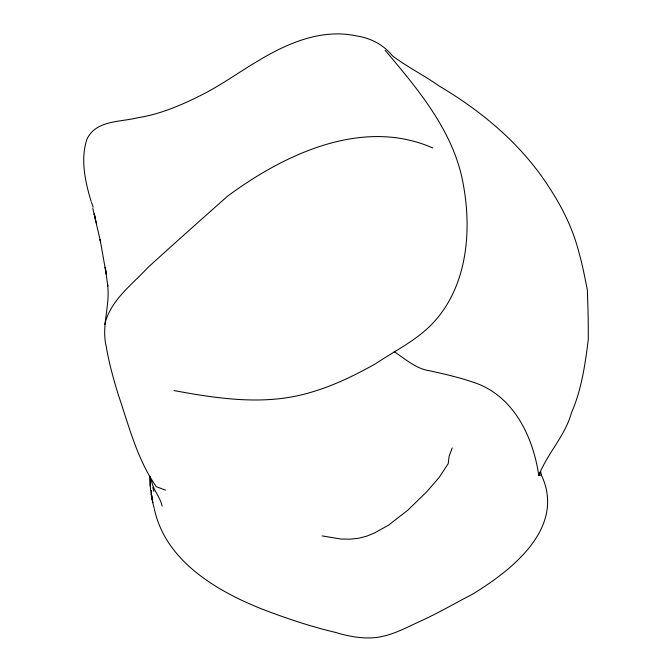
<?xml version="1.0" encoding="UTF-8"?>
<svg xmlns="http://www.w3.org/2000/svg" width="672" height="672" viewBox="0 0 672 672"><rect width="100%" height="100%" fill="white"/><g stroke="black" fill="none" stroke-linecap="round" stroke-linejoin="round"><path stroke-width="1.01" d="M107.806 286.028L107.461 284.088C110.662 304.987 101.052 325.651 106.252 346.45C108.931 362.947 113.492 379.033 118.381 394.993C128.999 426.182 137.197 459.329 156.265 486.696L165.488 490.123M150.2 476.557L150.377 486.142L150.352 484.226M104.731 324.635C110.124 300.493 132.048 284.71 148.067 267.355C174.367 243.44 200.928 219.811 227.514 196.216C284.306 154.224 362.586 117.113 432.726 147.949M452.231 447.93L449.14 456.095L448.232 463.604L439.06 477.565L426.871 491.618L408.064 509.989L388.458 525.235L374.203 533.114L366.593 536.206L358.604 538.255L349.952 539.179L340.956 539.053L322.132 535.895M385.249 50.425C418.58 89.93 454.507 132.577 463.386 185.002C471.954 231.857 467.04 286.314 433.348 322.652C417.035 340.2 395.27 350.524 375.665 363.678C355.211 375.161 333.925 385.602 311.346 392.188C266.431 405.989 219.148 398.916 173.998 390.566M154.4 509.183C165.522 560.809 216.233 590.806 261.769 608.975C285.978 618.206 310.556 626.606 335.798 632.461C348.592 636.476 362.443 638.87 375.774 637.568C390.818 635.788 404.443 628.664 417.942 622.264C436.531 614.107 453.944 603.792 471.979 594.51C511.669 570.394 566.152 527.915 541.38 475.02L538.776 475.49C533.081 436.397 513.282 395.027 473.071 382.175C458.858 377.345 444.234 373.96 429.584 370.768C415.792 368.743 405.401 358.999 394.178 351.691M91.459 202.373L93.19 207.186M162.145 506.108C160.104 496.709 152.594 489.443 151.402 479.993M91.132 201.398C85.134 181.532 80.237 159.239 86.99 139.045C96.088 119.994 120.582 122.186 138.029 117.692C159.835 114.316 181.121 105.277 200.718 95.424C220.962 85.369 239.224 71.946 258.602 60.581C287.624 43 322.115 28.367 356.563 35.952C370.524 37.985 383.536 44.696 392.406 55.793C407.198 66.998 423.906 75.188 439.009 85.94C481.916 111.292 521.279 144.203 548.503 186.379C562.01 206.808 573.258 229.328 579.104 253.201C582.582 265.171 584.766 277.444 587.32 289.624C587.958 306.323 588.42 323.022 588.26 339.73C585.127 364.552 581.574 389.6 571.502 412.726C565.085 435.977 547.378 453.331 538.776 475.49L540.649 471.534L541.38 475.02M152.762 487.494L153.821 491.375M92.744 208.261L100.632 242.08L100.094 239.501L106.201 274.05L105.227 267.238L107.772 285.869M149.948 477.028C149.747 487.578 151.536 498.07 154.174 508.259M96.575 224.02L94.248 213.923L95.466 219.257M152.905 502.614L151.284 494.004L151.687 496.247M151.376 490.476L151.528 492.374M151.763 495.222L152.141 499.96"/></g></svg>
